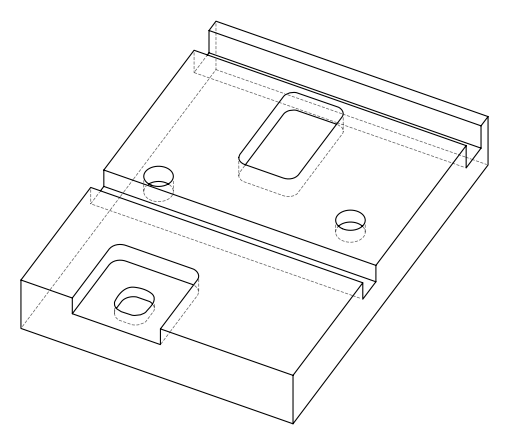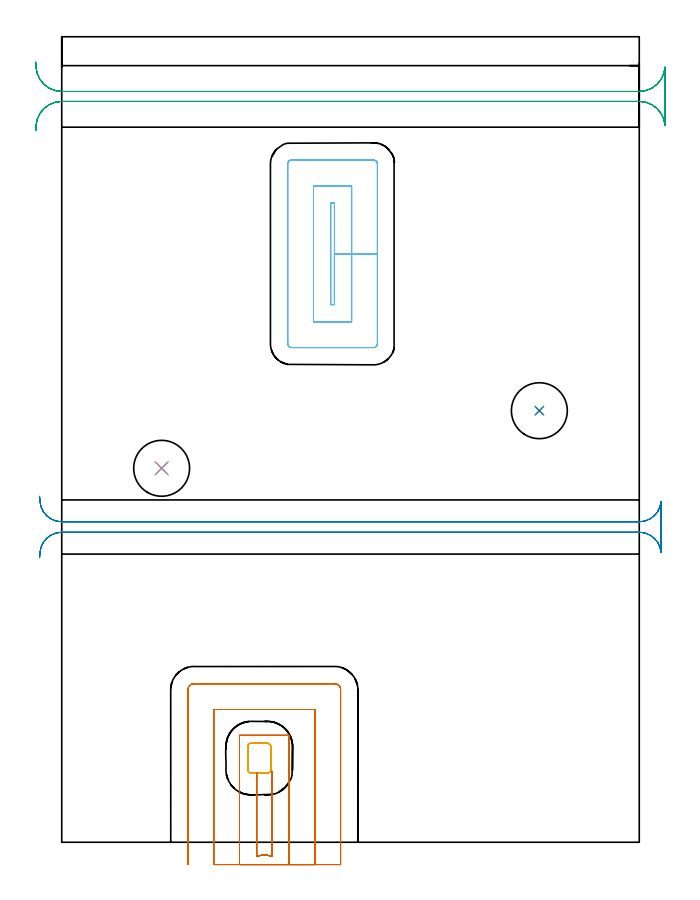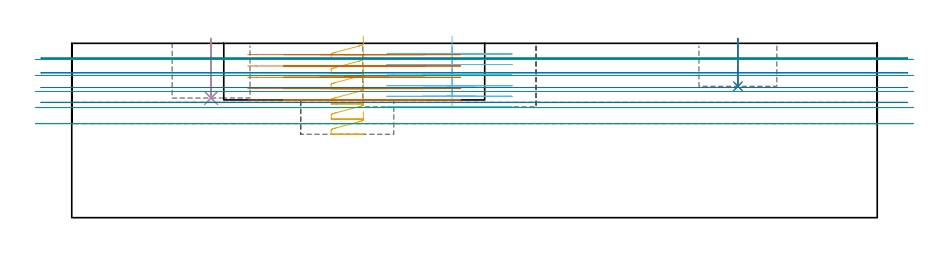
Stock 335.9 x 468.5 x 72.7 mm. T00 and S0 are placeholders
(PLAN: 9 operations, 7 tool changes, 36.1 min)
(1 INDEXABLE_INSERT_DRILL_BLIND_HOLE_FROM_SOLID | STEP1POCKET | NXT0302_013 | 0.08 min | 6106 mm3)
(2 DRILL_TO_ENLARGE_BLIND_HOLE | STEP1POCKET | UGT0301_382 | 0.08 min | 8731 mm3)
(3 INDEXABLE_INSERT_DRILL_BLIND_HOLE_FROM_SOLID_1 | STEP1POCKET_1 | NXT0302_013 | 0.1 min | 7798 mm3)
(4 DRILL_TO_ENLARGE_BLIND_HOLE_1 | STEP1POCKET_1 | UGT0301_382 | 0.1 min | 11097 mm3)
(5 MILL_RECTANGULAR_POCKET | POCKET_RECTANGULAR_STRAIGHT | UGT0201_109 | Follow Part, ap 6.35, ae 75% | 1.58 min | 55822 mm3)
(6 MILL_RECTANGULAR_POCKET_1 | POCKET_RECTANGULAR_STRAIGHT_1 | UGT0201_094 | Follow Part, ap 5, ae 75% | 8.75 min | 243608 mm3)
(7 MILL_SLOT | SLOT_PARTIAL_RECTANGULAR | UGT0201_094 | Follow Part, ap 5, ae 75% | 10.92 min | 225826 mm3)
(8 MILL_RECTANGULAR_SLOT | SLOT_RECTANGULAR | UGT0201_109 | Follow Part, ap 6.35, ae 75% | 6.34 min | 260311 mm3)
(9 MILL_RECTANGULAR_SLOT_1 | SLOT_RECTANGULAR_1 | UGT0201_018 | Follow Part, ap 7.5, ae 75% | 8.1 min | 402866 mm3)
(TOOL NXT0302_013 | Index. Insert Drill 21mm [880-D2100L25-05] | D21 PA176 FL105 Z2)
(TOOL UGT0301_382 | Twist Drill Flat Bottom 32.5 mm | D32.5 PA180 FL175 Z2)
(TOOL UGT0201_109 | End Mill 25.4 mm | D25.4 FL25 Z2)
(TOOL UGT0201_094 | End mill 20 mm | D20 FL38 Z4)
(TOOL UGT0201_018 | End mill 30 mm | D30 FL50 Z4)
(OP 1 INDEXABLE_INSERT_DRILL_BLIND_HOLE_FROM_SOLID)
G17 G21 G94 G90
T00 M6
G54
G17 G0 G90 X277.8 Y251. S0 M3
G43 Z82.7 H1
G94 G81 G98 Z54.8 F250. R74.7
G80
M5
M2
(OP 2 DRILL_TO_ENLARGE_BLIND_HOLE)
G17 G21 G94 G90
T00 M6
G54
G17 G0 G90 X277.8 Y251. S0 M3
G43 Z82.7 H0
G94 G81 G98 Z54.8 F250. R74.7
G80
M5
M2
(OP 3 INDEXABLE_INSERT_DRILL_BLIND_HOLE_FROM_SOLID_1)
G17 G21 G94 G90
T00 M6
G54
G17 G0 G90 X58.1 Y217.5 S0 M3
G43 Z82.7 H1
G94 G81 G98 Z49.9 F250. R74.7
G80
M5
M2
(OP 4 DRILL_TO_ENLARGE_BLIND_HOLE_1)
G17 G21 G94 G90
T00 M6
G54
G17 G0 G90 X58.1 Y217.5 S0 M3
G43 Z82.7 H0
G94 G81 G98 Z49.9 F250. R74.7
G80
M5
M2
(OP 5 MILL_RECTANGULAR_POCKET)
G17 G21 G94 G90
T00 M6
G54
G17 G0 G90 X121.6 Y43.134 S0 M3
G43 Z82.7 H0
Z75.7
G94 G1 Y55.5 Z72.387 F250.
Y55.645 Z72.348
X121.541 Y56.017 Z72.247
X121.416 Y56.372 Z72.146
X121.23 Y56.699 Z72.045
X120.988 Y56.988 Z71.944
X120.699 Y57.23 Z71.843
X120.372 Y57.416 Z71.742
X120.017 Y57.541 Z71.641
X119.645 Y57.6 Z71.541
X110.155 Z68.998
X109.783 Y57.541 Z68.897
X109.428 Y57.416 Z68.796
X109.101 Y57.23 Z68.695
X108.812 Y56.988 Z68.594
X108.57 Y56.699 Z68.493
X108.384 Y56.372 Z68.392
X108.259 Y56.017 Z68.291
X108.2 Y55.645 Z68.191
Y55.5 Z68.152
Y48.9 Z66.383
Y42.3 F500.
G3 X110.3 Y40.2 R2.1
G1 X119.5
G3 X121.6 Y42.3 R2.1
G1 Y55.5
G3 X119.5 Y57.6 R2.1
G1 X110.3
G3 X108.2 Y55.5 R2.1
G1 Y48.9
Y47.9
G0 X121.6 Y43.134 Z69.383
G1 Y55.5 Z66.07 F250.
Y55.645 Z66.031
X121.541 Y56.017 Z65.93
X121.416 Y56.372 Z65.829
X121.23 Y56.699 Z65.728
X120.988 Y56.988 Z65.627
X120.699 Y57.23 Z65.527
X120.372 Y57.416 Z65.426
X120.017 Y57.541 Z65.325
X119.645 Y57.6 Z65.224
X110.155 Z62.681
X109.783 Y57.541 Z62.58
X109.428 Y57.416 Z62.479
X109.101 Y57.23 Z62.378
X108.812 Y56.988 Z62.277
X108.57 Y56.699 Z62.177
X108.384 Y56.372 Z62.076
X108.259 Y56.017 Z61.975
X108.2 Y55.645 Z61.874
Y55.5 Z61.835
Y48.9 Z60.067
Y42.3 F500.
G3 X110.3 Y40.2 R2.1
G1 X119.5
G3 X121.6 Y42.3 R2.1
G1 Y55.5
G3 X119.5 Y57.6 R2.1
G1 X110.3
G3 X108.2 Y55.5 R2.1
G1 Y48.9
Y47.9
G0 X121.6 Y43.134 Z63.067
G1 Y55.5 Z59.753 F250.
Y55.645 Z59.714
X121.541 Y56.017 Z59.613
X121.416 Y56.372 Z59.513
X121.23 Y56.699 Z59.412
X120.988 Y56.988 Z59.311
X120.699 Y57.23 Z59.21
X120.372 Y57.416 Z59.109
X120.017 Y57.541 Z59.008
X119.645 Y57.6 Z58.907
X110.155 Z56.364
X109.783 Y57.541 Z56.264
X109.428 Y57.416 Z56.163
X109.101 Y57.23 Z56.062
X108.812 Y56.988 Z55.961
X108.57 Y56.699 Z55.86
X108.384 Y56.372 Z55.759
X108.259 Y56.017 Z55.658
X108.2 Y55.645 Z55.557
Y55.5 Z55.518
Y48.9 Z53.75
Y42.3 F500.
G3 X110.3 Y40.2 R2.1
G1 X119.5
G3 X121.6 Y42.3 R2.1
G1 Y55.5
G3 X119.5 Y57.6 R2.1
G1 X110.3
G3 X108.2 Y55.5 R2.1
G1 Y48.9
Y47.9
G0 X121.6 Y43.134 Z56.75
G1 Y55.5 Z53.437 F250.
Y55.645 Z53.398
X121.541 Y56.017 Z53.297
X121.416 Y56.372 Z53.196
X121.23 Y56.699 Z53.095
X120.988 Y56.988 Z52.994
X120.699 Y57.23 Z52.893
X120.372 Y57.416 Z52.792
X120.017 Y57.541 Z52.691
X119.645 Y57.6 Z52.591
X110.155 Z50.048
X109.783 Y57.541 Z49.947
X109.428 Y57.416 Z49.846
X109.101 Y57.23 Z49.745
X108.812 Y56.988 Z49.644
X108.57 Y56.699 Z49.543
X108.384 Y56.372 Z49.442
X108.259 Y56.017 Z49.342
X108.2 Y55.645 Z49.241
Y55.5 Z49.202
Y48.9 Z47.433
Y42.3 F500.
G3 X110.3 Y40.2 R2.1
G1 X119.5
G3 X121.6 Y42.3 R2.1
G1 Y55.5
G3 X119.5 Y57.6 R2.1
G1 X110.3
G3 X108.2 Y55.5 R2.1
G1 Y48.9
Y47.9
G0 X121.6 Y43.134 Z50.433
G1 Y55.5 Z47.12 F250.
Y55.645 Z47.081
X121.541 Y56.017 Z46.98
X121.416 Y56.372 Z46.879
X121.23 Y56.699 Z46.778
X120.988 Y56.988 Z46.678
X120.699 Y57.23 Z46.577
X120.372 Y57.416 Z46.476
X120.017 Y57.541 Z46.375
X119.645 Y57.6 Z46.274
X110.155 Z43.731
X109.783 Y57.541 Z43.63
X109.428 Y57.416 Z43.529
X109.101 Y57.23 Z43.428
X108.812 Y56.988 Z43.328
X108.57 Y56.699 Z43.227
X108.384 Y56.372 Z43.126
X108.259 Y56.017 Z43.025
X108.2 Y55.645 Z42.924
Y55.5 Z42.885
Y48.9 Z41.117
Y42.3 F500.
G3 X110.3 Y40.2 R2.1
G1 X119.5
G3 X121.6 Y42.3 R2.1
G1 Y55.5
G3 X119.5 Y57.6 R2.1
G1 X110.3
G3 X108.2 Y55.5 R2.1
G1 Y48.9
Y47.9
G0 X121.6 Y43.134 Z44.117
G1 Y55.5 Z40.803 F250.
Y55.645 Z40.764
X121.541 Y56.017 Z40.664
X121.416 Y56.372 Z40.563
X121.23 Y56.699 Z40.462
X120.988 Y56.988 Z40.361
X120.699 Y57.23 Z40.26
X120.372 Y57.416 Z40.159
X120.017 Y57.541 Z40.058
X119.645 Y57.6 Z39.957
X110.155 Z37.414
X109.783 Y57.541 Z37.314
X109.428 Y57.416 Z37.213
X109.101 Y57.23 Z37.112
X108.812 Y56.988 Z37.011
X108.57 Y56.699 Z36.91
X108.384 Y56.372 Z36.809
X108.259 Y56.017 Z36.708
X108.2 Y55.645 Z36.607
Y55.5 Z36.568
Y48.9 Z34.8
Y42.3 F500.
G3 X110.3 Y40.2 R2.1
G1 X119.5
G3 X121.6 Y42.3 R2.1
G1 Y55.5
G3 X119.5 Y57.6 R2.1
G1 X110.3
G3 X108.2 Y55.5 R2.1
G1 Y48.9
Y47.9
G0 Z82.7
M5
M2
(OP 6 MILL_RECTANGULAR_POCKET_1)
G17 G21 G94 G90
T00 M6
G54
G17 G0 G90 X158.6 Y314.571 S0 M3
G43 Z82.7 H0
Z75.7
G94 G1 Y342.25 Z68.283 F250.
Y371.8 F500.
X156.4
Y312.7
X158.6
Y342.25
X168.6
Y381.8
X146.4
Y302.7
X168.6
Y342.25
X183.6
Y394.5
G3 X181.3 Y396.8 R2.3
G1 X133.7
G3 X131.4 Y394.5 R2.3
G1 Y290.
G3 X133.7 Y287.7 R2.3
G1 X181.3
G3 X183.6 Y290. R2.3
G1 Y342.25
Y343.25
G0 X158.6 Y314.571 Z71.283
G1 Y342.25 Z63.867 F250.
Y371.8 F500.
X156.4
Y312.7
X158.6
Y342.25
X168.6
Y381.8
X146.4
Y302.7
X168.6
Y342.25
X183.6
Y394.5
G3 X181.3 Y396.8 R2.3
G1 X133.7
G3 X131.4 Y394.5 R2.3
G1 Y290.
G3 X133.7 Y287.7 R2.3
G1 X181.3
G3 X183.6 Y290. R2.3
G1 Y342.25
Y343.25
G0 X158.6 Y314.571 Z66.867
G1 Y342.25 Z59.45 F250.
Y371.8 F500.
X156.4
Y312.7
X158.6
Y342.25
X168.6
Y381.8
X146.4
Y302.7
X168.6
Y342.25
X183.6
Y394.5
G3 X181.3 Y396.8 R2.3
G1 X133.7
G3 X131.4 Y394.5 R2.3
G1 Y290.
G3 X133.7 Y287.7 R2.3
G1 X181.3
G3 X183.6 Y290. R2.3
G1 Y342.25
Y343.25
G0 X158.6 Y314.571 Z62.45
G1 Y342.25 Z55.033 F250.
Y371.8 F500.
X156.4
Y312.7
X158.6
Y342.25
X168.6
Y381.8
X146.4
Y302.7
X168.6
Y342.25
X183.6
Y394.5
G3 X181.3 Y396.8 R2.3
G1 X133.7
G3 X131.4 Y394.5 R2.3
G1 Y290.
G3 X133.7 Y287.7 R2.3
G1 X181.3
G3 X183.6 Y290. R2.3
G1 Y342.25
Y343.25
G0 X158.6 Y314.571 Z58.033
G1 Y342.25 Z50.617 F250.
Y371.8 F500.
X156.4
Y312.7
X158.6
Y342.25
X168.6
Y381.8
X146.4
Y302.7
X168.6
Y342.25
X183.6
Y394.5
G3 X181.3 Y396.8 R2.3
G1 X133.7
G3 X131.4 Y394.5 R2.3
G1 Y290.
G3 X133.7 Y287.7 R2.3
G1 X181.3
G3 X183.6 Y290. R2.3
G1 Y342.25
Y343.25
G0 X158.6 Y314.571 Z53.617
G1 Y342.25 Z46.2 F250.
Y371.8 F500.
X156.4
Y312.7
X158.6
Y342.25
X168.6
Y381.8
X146.4
Y302.7
X168.6
Y342.25
X183.6
Y394.5
G3 X181.3 Y396.8 R2.3
G1 X133.7
G3 X131.4 Y394.5 R2.3
G1 Y290.
G3 X133.7 Y287.7 R2.3
G1 X181.3
G3 X183.6 Y290. R2.3
G1 Y342.25
Y343.25
G0 Z82.7
M5
M2
(OP 7 MILL_SLOT)
G17 G21 G94 G90
T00 M6
G54
G17 G0 G90 X122.2 Y41.331 S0 M3
G43 Z82.7 H0
Z67.98
G94 G1 Y38.331 F250.
Y-8.344 F500.
G3 X113.4 Y-8.344 R10.
G1 Y37.5
Y40.5 F250.
G0 Z82.7
X132.2 Y-13.
Z67.98
G1 Y-10.
Y62.2 F500.
X103.4
Y-10.
Y-13. F250.
X147.2
Y-10.
Y77.2 F500.
X88.4
Y-10.
Y-13. F250.
X162.2
Y-10.
Y88.7 F500.
G3 X158.7 Y92.2 R3.5
G1 X76.9
G3 X73.4 Y88.7 R3.5
G1 Y-10.
Y-13. F250.
G0 Z82.7
X122.2 Y41.331
Z63.26
G1 Y38.331
Y-8.344 F500.
G3 X113.4 Y-8.344 R10.
G1 Y37.5
Y40.5 F250.
G0 Z82.7
X132.2 Y-13.
Z63.26
G1 Y-10.
Y62.2 F500.
X103.4
Y-10.
Y-13. F250.
X147.2
Y-10.
Y77.2 F500.
X88.4
Y-10.
Y-13. F250.
X162.2
Y-10.
Y88.7 F500.
G3 X158.7 Y92.2 R3.5
G1 X76.9
G3 X73.4 Y88.7 R3.5
G1 Y-10.
Y-13. F250.
G0 Z82.7
X122.2 Y41.331
Z58.54
G1 Y38.331
Y-8.344 F500.
G3 X113.4 Y-8.344 R10.
G1 Y37.5
Y40.5 F250.
G0 Z82.7
X132.2 Y-13.
Z58.54
G1 Y-10.
Y62.2 F500.
X103.4
Y-10.
Y-13. F250.
X147.2
Y-10.
Y77.2 F500.
X88.4
Y-10.
Y-13. F250.
X162.2
Y-10.
Y88.7 F500.
G3 X158.7 Y92.2 R3.5
G1 X76.9
G3 X73.4 Y88.7 R3.5
G1 Y-10.
Y-13. F250.
G0 Z82.7
X122.2 Y41.331
Z53.82
G1 Y38.331
Y-8.344 F500.
G3 X113.4 Y-8.344 R10.
G1 Y37.5
Y40.5 F250.
G0 Z82.7
X132.2 Y-13.
Z53.82
G1 Y-10.
Y62.2 F500.
X103.4
Y-10.
Y-13. F250.
X147.2
Y-10.
Y77.2 F500.
X88.4
Y-10.
Y-13. F250.
X162.2
Y-10.
Y88.7 F500.
G3 X158.7 Y92.2 R3.5
G1 X76.9
G3 X73.4 Y88.7 R3.5
G1 Y-10.
Y-13. F250.
G0 Z82.7
X122.2 Y41.331
Z49.1
G1 Y38.331
Y-8.344 F500.
G3 X113.4 Y-8.344 R10.
G1 Y37.5
Y40.5 F250.
G0 Z82.7
X132.2 Y-13.
Z49.1
G1 Y-10.
Y62.2 F500.
X103.4
Y-10.
Y-13. F250.
X147.2
Y-10.
Y77.2 F500.
X88.4
Y-10.
Y-13. F250.
X162.2
Y-10.
Y88.7 F500.
G3 X158.7 Y92.2 R3.5
G1 X76.9
G3 X73.4 Y88.7 R3.5
G1 Y-10.
Y-13. F250.
G0 Z82.7
M5
M2
(OP 8 MILL_RECTANGULAR_SLOT)
G17 G21 G94 G90
T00 M6
G54
G17 G0 G90 X-12.876 Y165.479 S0 M3
G43 Z82.7 H0
Z66.55
G94 G1 X-12.67 Y168.472 F250.
G2 X0. Y180.3 R12.7 F500.
G1 X335.9
G2 X348.57 Y168.472 R12.7
G1 X348.6
Y198.228
X348.57
G2 X335.9 Y186.4 R12.7
G1 X0.
G2 X-12.67 Y198.228 R12.7
G1 X-12.876 Y201.221 F250.
G0 Y165.479 Z60.4
G1 X-12.67 Y168.472
G2 X0. Y180.3 R12.7 F500.
G1 X335.9
G2 X348.57 Y168.472 R12.7
G1 X348.6
Y198.228
X348.57
G2 X335.9 Y186.4 R12.7
G1 X0.
G2 X-12.67 Y198.228 R12.7
G1 X-12.876 Y201.221 F250.
G0 Y165.479 Z54.25
G1 X-12.67 Y168.472
G2 X0. Y180.3 R12.7 F500.
G1 X335.9
G2 X348.57 Y168.472 R12.7
G1 X348.6
Y198.228
X348.57
G2 X335.9 Y186.4 R12.7
G1 X0.
G2 X-12.67 Y198.228 R12.7
G1 X-12.876 Y201.221 F250.
G0 Y165.479 Z48.1
G1 X-12.67 Y168.472
G2 X0. Y180.3 R12.7 F500.
G1 X335.9
G2 X348.57 Y168.472 R12.7
G1 X348.6
Y198.228
X348.57
G2 X335.9 Y186.4 R12.7
G1 X0.
G2 X-12.67 Y198.228 R12.7
G1 X-12.876 Y201.221 F250.
G0 Z82.7
M5
M2
(OP 9 MILL_RECTANGULAR_SLOT_1)
G17 G21 G94 G90
T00 M6
G54
G17 G0 G90 X-15.16 Y413.854 S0 M3
G43 Z82.7 H0
Z66.
G94 G1 X-14.97 Y416.848 F250.
G2 X0. Y430.9 R15. F500.
G1 X335.9
G2 X350.87 Y416.848 R15.
G1 X350.9
Y450.752
X350.87
G2 X335.9 Y436.7 R15.
G1 X0.
G2 X-14.97 Y450.752 R15.
G1 X-15.16 Y453.746 F250.
G0 Y413.854 Z59.3
G1 X-14.97 Y416.848
G2 X0. Y430.9 R15. F500.
G1 X335.9
G2 X350.87 Y416.848 R15.
G1 X350.9
Y450.752
X350.87
G2 X335.9 Y436.7 R15.
G1 X0.
G2 X-14.97 Y450.752 R15.
G1 X-15.16 Y453.746 F250.
G0 Y413.854 Z52.6
G1 X-14.97 Y416.848
G2 X0. Y430.9 R15. F500.
G1 X335.9
G2 X350.87 Y416.848 R15.
G1 X350.9
Y450.752
X350.87
G2 X335.9 Y436.7 R15.
G1 X0.
G2 X-14.97 Y450.752 R15.
G1 X-15.16 Y453.746 F250.
G0 Y413.854 Z45.9
G1 X-14.97 Y416.848
G2 X0. Y430.9 R15. F500.
G1 X335.9
G2 X350.87 Y416.848 R15.
G1 X350.9
Y450.752
X350.87
G2 X335.9 Y436.7 R15.
G1 X0.
G2 X-14.97 Y450.752 R15.
G1 X-15.16 Y453.746 F250.
G0 Y413.854 Z39.2
G1 X-14.97 Y416.848
G2 X0. Y430.9 R15. F500.
G1 X335.9
G2 X350.87 Y416.848 R15.
G1 X350.9
Y450.752
X350.87
G2 X335.9 Y436.7 R15.
G1 X0.
G2 X-14.97 Y450.752 R15.
G1 X-15.16 Y453.746 F250.
G0 Z82.7
M5
M2
